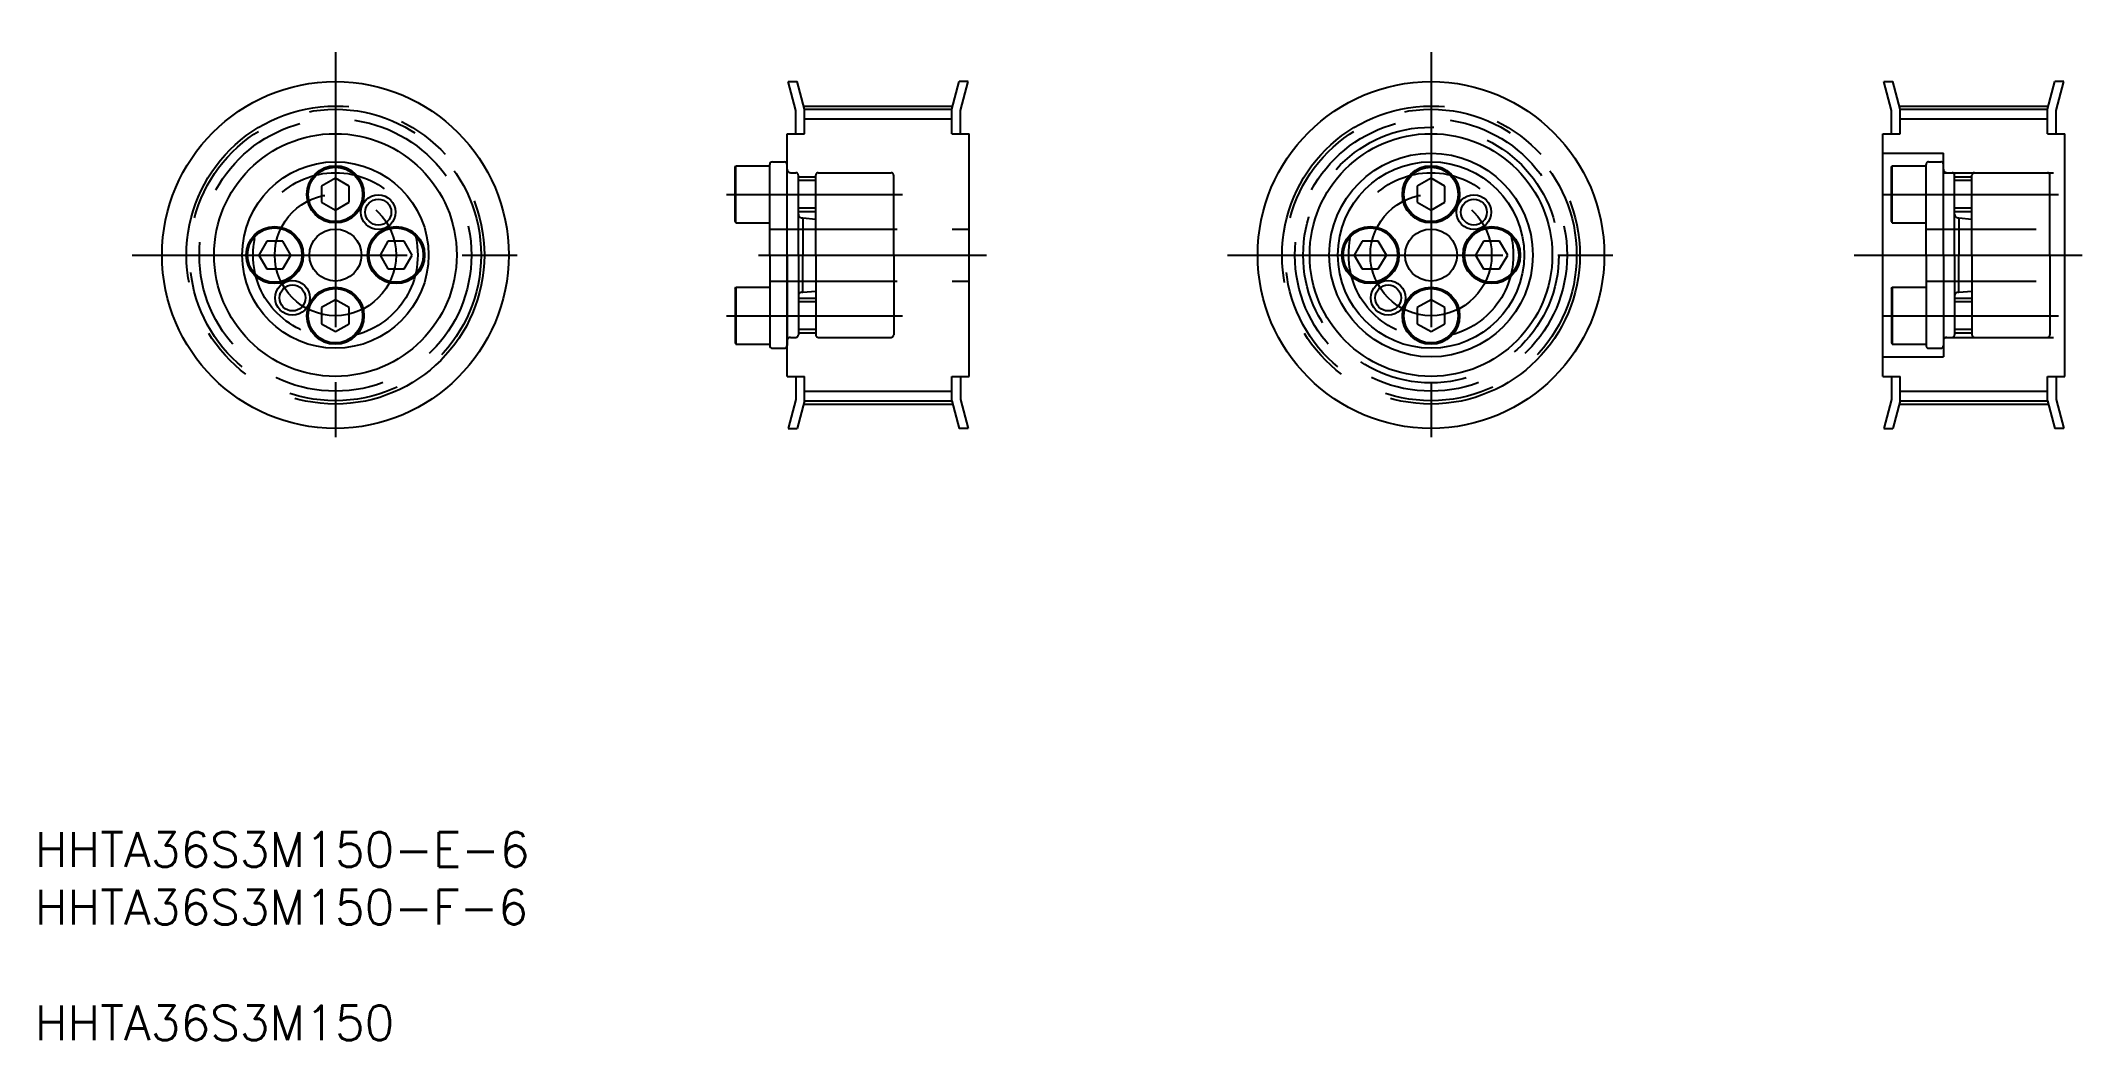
# Model space of a CAD drawing. Extents: x 16 to 251, y 12 to 127.
import ezdxf

# ---------------------------------------------------------------- set-up
doc = ezdxf.new("R2010")
doc.units = 0
doc.header["$PDMODE"] = 1
doc.linetypes.add('CENTER', pattern=[50.8, 31.75, -6.35, 6.35, -6.35])
doc.linetypes.add('DASHED', pattern=[19.05, 12.7, -6.35])
doc.layers.get('0').update_dxf_attribs({"linetype": 'CONTINUOUS'})
doc.layers.add('CENTER', color=1, linetype='CENTER')
doc.styles.add('MISUMI', font='txt.shx')

# ---------------------------------------------------------------- blocks, each defined once
blk = doc.blocks.new('*U5')
at = {"color": 7, "linetype": 'CONTINUOUS', "style": 'MISUMI'}
for s, p in [('HHTA36S3M150-E-6', (15.05, 31.56)), ('HHTA36S3M150-F-6', (15.05, 24.9)), ('HHTA36S3M150', (15.05, 11.56))]:
    blk.add_text(s, height=4, dxfattribs=at).set_placement(p)

msp = doc.modelspace()

# ---------------------------------------------------------------- linework, layer by layer
at = {"color": 7, "linetype": 'CONTINUOUS'}
for p, q in [((102.86, 118.82), (101.97, 122.14)), ((101.97, 122.14), (103.01, 122.14)), ((103.86, 118.95), (103.01, 122.14)), ((120.86, 118.95), (121.71, 122.14)), ((122.75, 122.14), (121.71, 122.14)), ((121.86, 118.82), (122.75, 122.14)), ((229.3, 118.82), (228.41, 122.14)), ((228.41, 122.14), (229.45, 122.14)), ((230.3, 118.95), (229.45, 122.14)), ((247.3, 118.95), (248.16, 122.14)), ((249.19, 122.14), (248.16, 122.14)), ((248.3, 118.82), (249.19, 122.14)), ((102.86, 116.14), (102.86, 118.82)), ((103.86, 118.95), (120.86, 118.95)), ((103.86, 116.14), (103.86, 118.95)), ((120.86, 116.14), (120.86, 118.95)), ((121.86, 116.14), (121.86, 118.82)), ((229.3, 116.14), (229.3, 118.82)), ((230.3, 118.95), (247.3, 118.95)), ((230.3, 116.14), (230.3, 118.95)), ((247.3, 116.14), (247.3, 118.95)), ((248.3, 116.14), (248.3, 118.82)), ((101.86, 88.14), (101.86, 116.14)), ((101.86, 116.14), (103.86, 116.14)), ((120.86, 116.14), (122.86, 116.14)), ((122.86, 88.14), (122.86, 116.14)), ((228.3, 88.14), (228.3, 116.14)), ((228.3, 116.14), (230.3, 116.14)), ((247.3, 116.14), (249.3, 116.14)), ((249.3, 88.14), (249.3, 116.14)), ((49.73, 110.99), (48.13, 110.07)), ((51.33, 110.07), (49.73, 110.99)), ((95.86, 112.28), (95.95, 112.44)), ((95.86, 106.01), (95.86, 112.28)), ((95.95, 105.84), (95.95, 112.44)), ((95.95, 112.44), (99.86, 112.44)), ((99.86, 102.14), (99.86, 112.59)), ((99.86, 105.84), (99.86, 112.44)), ((99.86, 107.14), (99.86, 111.14)), ((100.16, 112.89), (101.56, 112.89)), ((101.86, 102.14), (101.86, 112.59)), ((176.17, 110.99), (174.57, 110.07)), ((177.77, 110.07), (176.17, 110.99)), ((48.13, 110.07), (48.13, 108.22)), ((51.33, 108.22), (51.33, 110.07)), ((174.57, 110.07), (174.57, 108.22)), ((177.77, 108.22), (177.77, 110.07)), ((48.13, 108.22), (49.73, 107.3)), ((49.73, 107.3), (51.33, 108.22)), ((174.57, 108.22), (176.17, 107.3)), ((176.17, 107.3), (177.77, 108.22)), ((41.8, 103.74), (40.88, 102.14)), ((43.65, 103.74), (41.8, 103.74)), ((44.58, 102.14), (43.65, 103.74)), ((55.8, 103.74), (54.88, 102.14)), ((57.65, 103.74), (55.8, 103.74)), ((58.58, 102.14), (57.65, 103.74)), ((95.86, 106.01), (95.95, 105.84)), ((95.95, 105.84), (99.86, 105.84)), ((168.24, 103.74), (167.32, 102.14)), ((170.09, 103.74), (168.24, 103.74)), ((171.02, 102.14), (170.09, 103.74)), ((182.24, 103.74), (181.32, 102.14)), ((184.09, 103.74), (182.24, 103.74)), ((185.02, 102.14), (184.09, 103.74)), ((40.88, 102.14), (41.8, 100.54)), ((43.65, 100.54), (44.58, 102.14)), ((54.88, 102.14), (55.8, 100.54)), ((57.65, 100.54), (58.58, 102.14)), ((99.86, 102.14), (99.86, 91.69)), ((101.86, 102.14), (101.86, 91.69)), ((167.32, 102.14), (168.24, 100.54)), ((170.09, 100.54), (171.02, 102.14)), ((181.32, 102.14), (182.24, 100.54)), ((184.09, 100.54), (185.02, 102.14)), ((41.8, 100.54), (43.65, 100.54)), ((55.8, 100.54), (57.65, 100.54)), ((168.24, 100.54), (170.09, 100.54)), ((182.24, 100.54), (184.09, 100.54)), ((49.73, 96.99), (48.13, 96.07)), ((51.33, 96.07), (49.73, 96.99)), ((95.86, 98.28), (95.95, 98.44)), ((95.86, 98.28), (95.86, 92.01)), ((95.95, 98.44), (95.95, 91.84)), ((95.95, 98.44), (99.86, 98.44)), ((99.86, 98.44), (99.86, 91.84)), ((99.86, 97.14), (99.86, 93.14)), ((176.17, 96.99), (174.57, 96.07)), ((177.77, 96.07), (176.17, 96.99)), ((48.13, 96.07), (48.13, 94.22)), ((51.33, 94.22), (51.33, 96.07)), ((174.57, 96.07), (174.57, 94.22)), ((177.77, 94.22), (177.77, 96.07)), ((48.13, 94.22), (49.73, 93.3)), ((49.73, 93.3), (51.33, 94.22)), ((95.86, 92.01), (95.95, 91.84)), ((174.57, 94.22), (176.17, 93.3)), ((176.17, 93.3), (177.77, 94.22)), ((95.95, 91.84), (99.86, 91.84)), ((100.16, 91.39), (101.56, 91.39)), ((101.86, 88.14), (103.86, 88.14)), ((102.86, 88.14), (102.86, 85.47)), ((103.86, 85.33), (103.86, 88.14)), ((120.86, 85.33), (120.86, 88.14)), ((120.86, 88.14), (122.86, 88.14)), ((121.86, 88.14), (121.86, 85.47)), ((228.3, 88.14), (230.3, 88.14)), ((229.3, 88.14), (229.3, 85.47)), ((230.3, 85.33), (230.3, 88.14)), ((247.3, 85.33), (247.3, 88.14)), ((247.3, 88.14), (249.3, 88.14)), ((248.3, 88.14), (248.3, 85.47)), ((102.86, 85.47), (101.97, 82.14)), ((103.86, 85.33), (103.01, 82.14)), ((103.86, 85.33), (120.86, 85.33)), ((120.86, 85.33), (121.71, 82.14)), ((121.86, 85.47), (122.75, 82.14)), ((229.3, 85.47), (228.41, 82.14)), ((230.3, 85.33), (229.45, 82.14)), ((230.3, 85.33), (247.3, 85.33)), ((247.3, 85.33), (248.16, 82.14)), ((248.3, 85.47), (249.19, 82.14)), ((121.07, 84.54), (121.07, 84.54)), ((121.29, 83.74), (121.29, 83.74)), ((247.51, 84.54), (247.51, 84.54)), ((247.73, 83.74), (247.73, 83.74)), ((101.97, 82.14), (103.01, 82.14)), ((122.75, 82.14), (121.71, 82.14)), ((228.41, 82.14), (229.45, 82.14)), ((249.19, 82.14), (248.16, 82.14))]:
    msp.add_line(p, q, dxfattribs=at)
at = {"color": 3, "linetype": 'CONTINUOUS'}
for p, q in [((103.86, 117.84), (120.86, 117.84)), ((230.3, 117.84), (247.3, 117.84)), ((103.86, 86.44), (120.86, 86.44)), ((230.3, 86.44), (247.3, 86.44))]:
    msp.add_line(p, q, dxfattribs=at)
at = {"color": 3, "linetype": 'DASHED'}
for p, q in [((228.3, 113.89), (235.3, 113.89)), ((235.3, 111.64), (235.3, 113.89)), ((102.27, 111.64), (102.86, 111.64)), ((103.16, 102.14), (103.16, 111.34)), ((105.16, 111.14), (103.16, 111.14)), ((105.16, 110.74), (103.16, 110.74)), ((105.16, 102.14), (105.16, 111.34)), ((105.46, 111.64), (113.86, 111.64)), ((114.16, 102.14), (114.16, 111.34)), ((229.3, 112.28), (229.39, 112.44)), ((229.3, 106.01), (229.3, 112.28)), ((229.39, 105.84), (229.39, 112.44)), ((229.39, 112.44), (233.3, 112.44)), ((233.3, 102.14), (233.3, 112.59)), ((233.3, 105.84), (233.3, 112.44)), ((233.3, 107.14), (233.3, 111.14)), ((233.6, 112.89), (235, 112.89)), ((235.3, 102.14), (235.3, 112.59)), ((235.3, 111.64), (249.3, 111.64)), ((235.71, 111.64), (236.3, 111.64)), ((236.6, 102.14), (236.6, 111.34)), ((238.6, 111.14), (236.6, 111.14)), ((238.6, 110.74), (236.6, 110.74)), ((238.6, 102.14), (238.6, 111.34)), ((238.9, 111.64), (247.3, 111.64)), ((247.6, 102.14), (247.6, 111.34)), ((105.16, 107.54), (103.16, 107.54)), ((105.16, 107.14), (103.16, 107.14)), ((103.57, 106.44), (103.66, 106.44)), ((103.66, 106.44), (103.66, 102.14)), ((103.66, 106.44), (105.16, 106.29)), ((238.6, 107.54), (236.6, 107.54)), ((238.6, 107.14), (236.6, 107.14)), ((237.01, 106.44), (237.1, 106.44)), ((237.1, 106.44), (237.1, 102.14)), ((237.1, 106.44), (238.6, 106.29)), ((99.86, 105.14), (114.16, 105.14)), ((101.86, 105.14), (122.86, 105.14)), ((229.3, 106.01), (229.39, 105.84)), ((229.39, 105.84), (233.3, 105.84)), ((233.3, 105.14), (247.6, 105.14)), ((103.16, 102.14), (103.16, 92.94)), ((103.66, 97.84), (103.66, 102.14)), ((105.16, 102.14), (105.16, 92.94)), ((114.16, 102.14), (114.16, 92.94)), ((233.3, 102.14), (233.3, 91.69)), ((235.3, 102.14), (235.3, 91.69)), ((236.6, 102.14), (236.6, 92.94)), ((237.1, 97.84), (237.1, 102.14)), ((238.6, 102.14), (238.6, 92.94)), ((247.6, 102.14), (247.6, 92.94)), ((99.86, 99.14), (114.16, 99.14)), ((101.86, 99.14), (122.86, 99.14)), ((233.3, 99.14), (247.6, 99.14)), ((105.16, 97.14), (103.16, 97.14)), ((105.16, 96.74), (103.16, 96.74)), ((103.57, 97.84), (103.66, 97.84)), ((103.66, 97.84), (105.16, 97.99)), ((229.3, 98.28), (229.39, 98.44)), ((229.3, 98.28), (229.3, 92.01)), ((229.39, 98.44), (229.39, 91.84)), ((229.39, 98.44), (233.3, 98.44)), ((233.3, 98.44), (233.3, 91.84)), ((233.3, 97.14), (233.3, 93.14)), ((238.6, 97.14), (236.6, 97.14)), ((238.6, 96.74), (236.6, 96.74)), ((237.01, 97.84), (237.1, 97.84)), ((237.1, 97.84), (238.6, 97.99)), ((102.27, 92.64), (102.86, 92.64)), ((105.16, 93.54), (103.16, 93.54)), ((105.16, 93.14), (103.16, 93.14)), ((105.46, 92.64), (113.86, 92.64)), ((229.3, 92.01), (229.39, 91.84)), ((235.3, 92.64), (235.3, 90.39)), ((235.3, 92.64), (249.3, 92.64)), ((235.71, 92.64), (236.3, 92.64)), ((238.6, 93.54), (236.6, 93.54)), ((238.6, 93.14), (236.6, 93.14)), ((238.9, 92.64), (247.3, 92.64)), ((228.3, 90.39), (235.3, 90.39)), ((229.39, 91.84), (233.3, 91.84)), ((233.6, 91.39), (235, 91.39))]:
    msp.add_line(p, q, dxfattribs=at)
at = {"color": 7, "linetype": 'CONTINUOUS'}
for centre, radius in [((49.73, 102.14), 20), ((176.17, 102.14), 20), ((49.73, 102.14), 14), ((176.17, 102.14), 14), ((176.17, 102.14), 11.75), ((49.73, 102.14), 10.75), ((49.73, 109.14), 3.3), ((49.73, 109.14), 3.14), ((176.17, 102.14), 10.75), ((176.17, 109.14), 3.3), ((176.17, 109.14), 3.14), ((54.68, 107.09), 1.5), ((181.12, 107.09), 2), ((181.12, 107.09), 1.5), ((42.73, 102.14), 3.3), ((42.73, 102.14), 3.14), ((49.73, 102.14), 3), ((56.73, 102.14), 3.3), ((56.73, 102.14), 3.14), ((169.17, 102.14), 3.3), ((169.17, 102.14), 3.14), ((176.17, 102.14), 3), ((183.17, 102.14), 3.3), ((183.17, 102.14), 3.14), ((171.22, 97.19), 2), ((44.78, 97.19), 1.5), ((49.73, 95.14), 3.3), ((49.73, 95.14), 3.14), ((171.22, 97.19), 1.5), ((176.17, 95.14), 3.3), ((176.17, 95.14), 3.14)]:
    msp.add_circle(centre, radius, dxfattribs=at)
at = {"color": 3, "linetype": 'DASHED'}
for centre, radius in [((49.73, 102.14), 16.81), ((49.73, 102.14), 15.7), ((176.17, 102.14), 16.81), ((176.17, 102.14), 15.7), ((176.17, 102.14), 14.75), ((49.73, 102.14), 9.5), ((176.17, 102.14), 9.5)]:
    msp.add_circle(centre, radius, dxfattribs=at)
at = {"color": 3, "linetype": 'CONTINUOUS'}
for centre in [(54.68, 107.09), (44.78, 97.19)]:
    msp.add_circle(centre, 2, dxfattribs=at)
at = {"color": 7, "linetype": 'CONTINUOUS'}
for centre, start, end in [((100.16, 112.59), 90, 180), ((101.56, 112.59), 0, 90), ((100.16, 91.69), 180, 270), ((101.56, 91.69), 270, 0)]:
    msp.add_arc(centre, 0.3, start, end, dxfattribs=at)
at = {"color": 3, "linetype": 'DASHED'}
for centre, radius, start, end in [((102.27, 112.05), 0.41, 180, 270), ((102.86, 111.34), 0.3, 0, 90), ((105.46, 111.34), 0.3, 90, 180), ((113.86, 111.34), 0.3, 0, 90), ((233.6, 112.59), 0.3, 90, 180), ((235, 112.59), 0.3, 0, 90), ((235.71, 112.05), 0.41, 180, 270), ((236.3, 111.34), 0.3, 0, 90), ((238.9, 111.34), 0.3, 90, 180), ((247.3, 111.34), 0.3, 0, 90), ((103.57, 106.85), 0.41, 180, 270), ((237.01, 106.85), 0.41, 180, 270), ((103.57, 97.43), 0.41, 90, 180), ((237.01, 97.43), 0.41, 90, 180), ((102.27, 92.23), 0.41, 90, 180), ((102.86, 92.94), 0.3, 270, 0), ((105.46, 92.94), 0.3, 180, 270), ((113.86, 92.94), 0.3, 270, 0), ((235.71, 92.23), 0.41, 90, 180), ((236.3, 92.94), 0.3, 270, 0), ((238.9, 92.94), 0.3, 180, 270), ((247.3, 92.94), 0.3, 270, 0), ((233.6, 91.69), 0.3, 180, 270), ((235, 91.69), 0.3, 270, 0)]:
    msp.add_arc(centre, radius, start, end, dxfattribs=at)
at = {"color": 7, "linetype": 'CONTINUOUS'}
for p in [(199.34, 126.85), (197.34, 124.35), (200.64, 121.65), (201.14, 121.65), (200.64, 113.05), (201.14, 113.05), (197.34, 110.35), (197.34, 106.6), (199.34, 107.85)]:
    msp.add_point(p, dxfattribs=at)
at = {"layer": 'CENTER', "color": 1, "linetype": 'CENTER'}
for p, q in [((49.73, 125.56), (49.73, 78.37)), ((176.17, 125.56), (176.17, 78.37)), ((103.86, 119.33), (120.86, 119.33)), ((230.3, 119.33), (247.3, 119.33)), ((94.86, 109.14), (115.16, 109.14)), ((228.3, 109.14), (248.6, 109.14)), ((26.26, 102.14), (73.09, 102.14)), ((98.56, 102.14), (124.88, 102.14)), ((152.7, 102.14), (199.53, 102.14)), ((225, 102.14), (251.32, 102.14)), ((94.86, 95.14), (115.16, 95.14)), ((228.3, 95.14), (248.6, 95.14)), ((103.86, 84.95), (120.86, 84.95)), ((230.3, 84.95), (247.3, 84.95))]:
    msp.add_line(p, q, dxfattribs=at)
for centre, radius in [((49.73, 102.14), 17.19), ((176.17, 102.14), 17.19), ((49.73, 102.14), 7), ((176.17, 102.14), 7)]:
    msp.add_circle(centre, radius, dxfattribs=at)

# ---------------------------------------------------------------- block references
at = {"color": 7, "linetype": 'CONTINUOUS'}
msp.add_blockref('*U5', (0, 0), dxfattribs=at)

doc.saveas('drawing.dxf')
